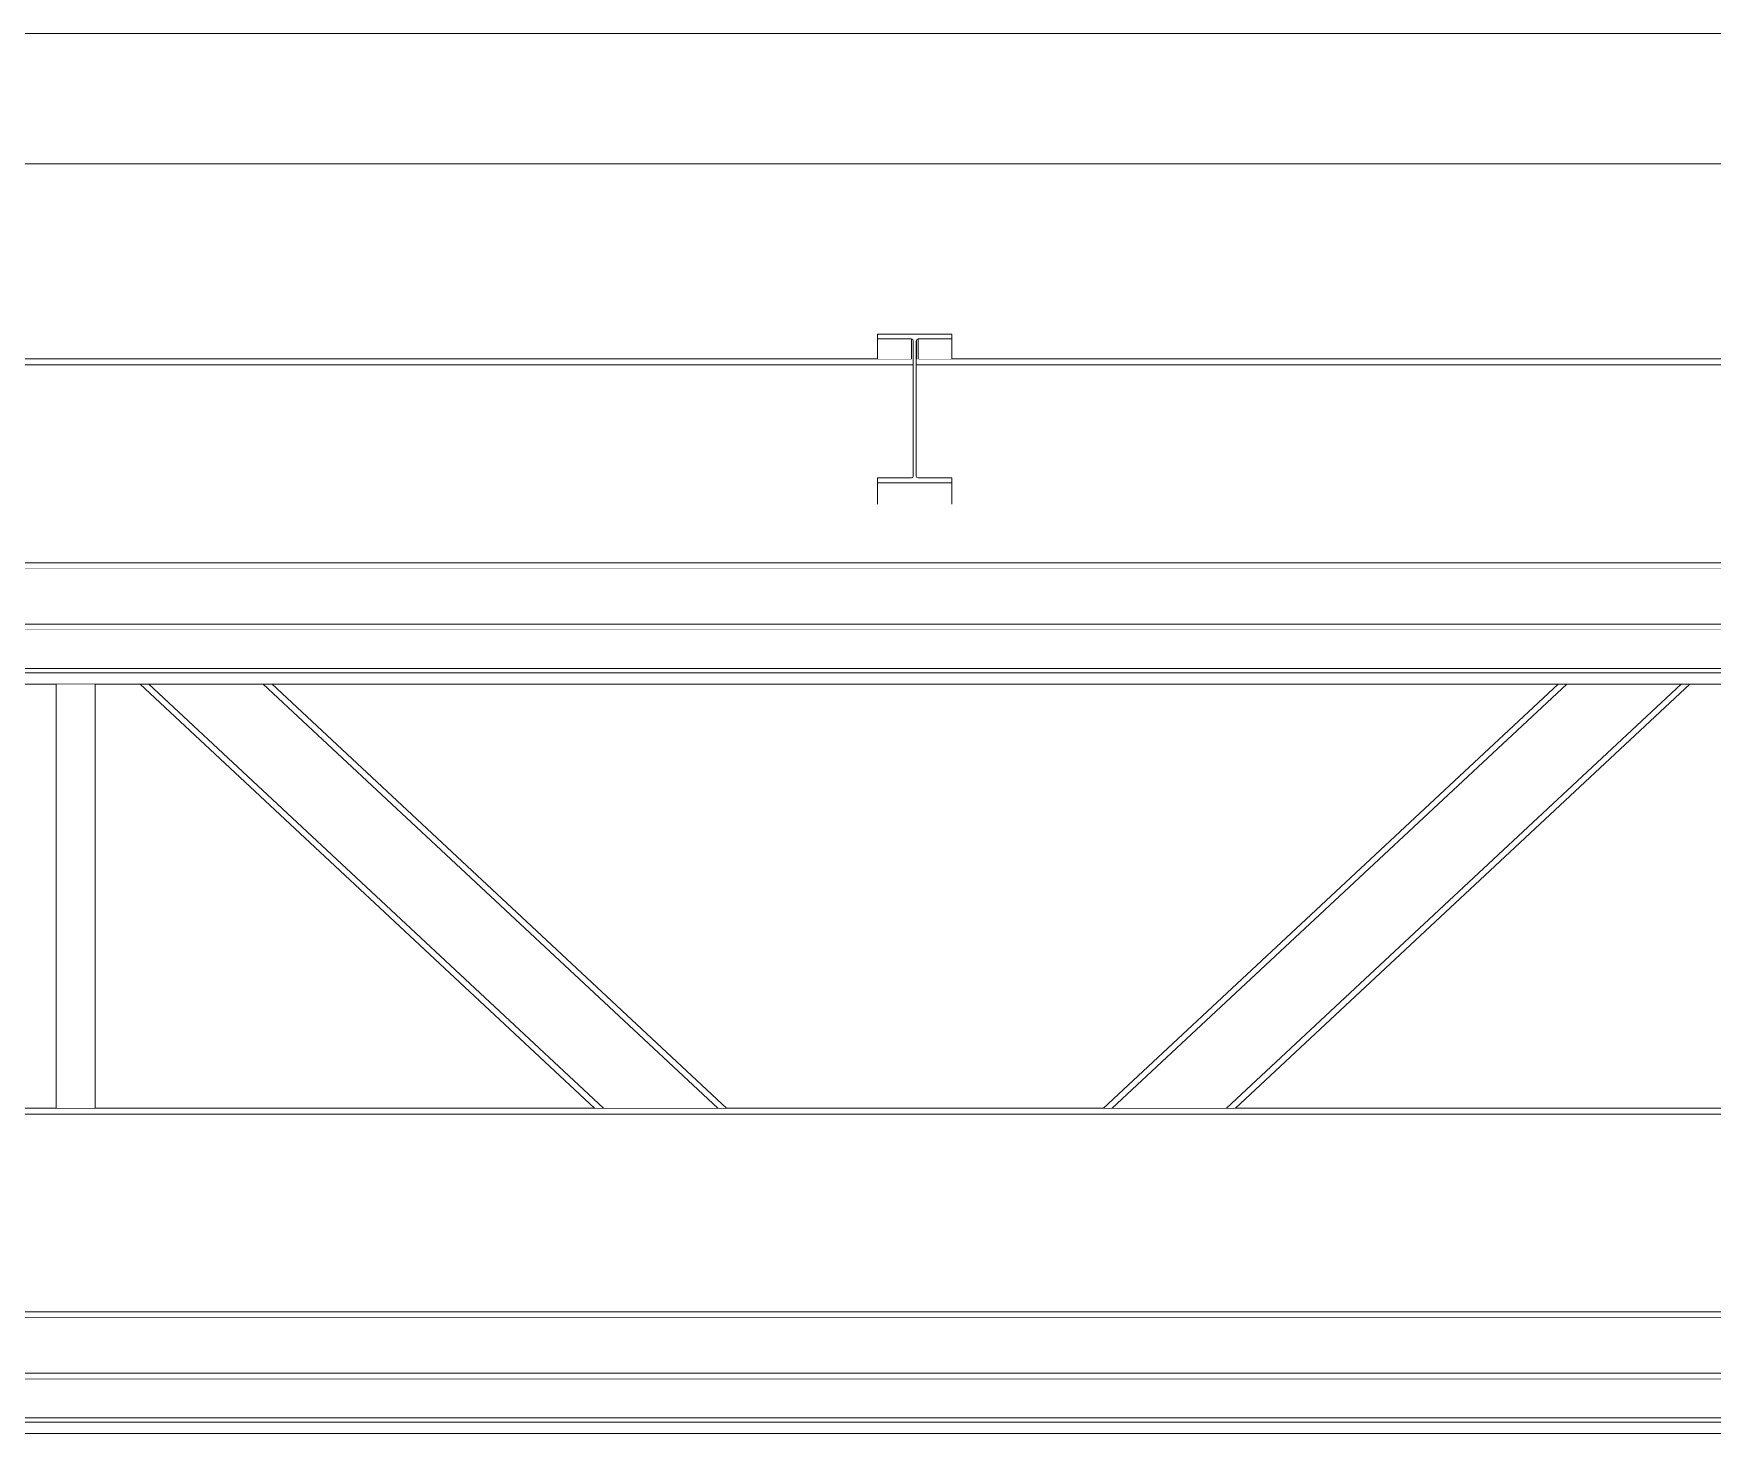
# Model space of a CAD drawing. Extents: x -3080 to 28500, y -1326 to 31609.
# Drawn here: x 15393 to 15673, y 28380.8 to 28614.3 of the extents above; entities that cross this region are included whole.
import ezdxf
from ezdxf.xclip import XClip

# ---------------------------------------------------------------- set-up
doc = ezdxf.new("R2010")
doc.units = 0
doc.header["$LTSCALE"] = 100
doc.header["$XCLIPFRAME"] = 2
doc.linetypes.add('188K-SM-07-F10-MECH-CR PIPE-Y2257103$0$X-S-FAB_SL ALL$0$Wipeout_Contour', pattern=[1, 0, -1])
for name, color, linetype in [('0-xref', 8, 'Continuous'), ('188K-SM-07-F10-MECH-CR PIPE-Y2257103$0$X-S-FAB_SL ALL$0$A-ROOF', 7, 'Continuous'), ('188K-SM-07-F10-MECH-CR PIPE-Y2257103$0$X-S-FAB_SL ALL$0$ASP_1', 1, 'Continuous'), ('188K-SM-07-F10-MECH-CR PIPE-Y2257103$0$X-S-FAB_SL ALL$0$Hattch', 7, 'Continuous'), ('188K-SM-07-F10-MECH-CR PIPE-Y2257103$0$X-S-FAB_SL ALL$0$S-TRUSS', 7, 'Continuous')]:
    doc.layers.add(name, color=color, linetype=linetype)

# ---------------------------------------------------------------- blocks, each defined once
blk = doc.blocks.new('188K-SM-07-F10-MECH-CR PIPE-Y2257103$0$X-S-FAB_SL ALL$0$剖面元素_439_3', base_point=(23061.26, -8263.06))
at = {"layer": '188K-SM-07-F10-MECH-CR PIPE-Y2257103$0$X-S-FAB_SL ALL$0$A-ROOF', "color": 6, "lineweight": 0}
blk.add_line((47418.76, -5979.5), (38233.76, -5979.5), dxfattribs=at)
at = {"color": 254, "linetype": '188K-SM-07-F10-MECH-CR PIPE-Y2257103$0$X-S-FAB_SL ALL$0$Wipeout_Contour', "lineweight": 0, "ltscale": 3803858.743980569}
blk.add_wipeout([(38233.76, -6001.22), (38233.76, -6029.83), (38595.06, -6029.83), (38595.06, -6029.64), (38607.46, -6029.64), (38607.46, -6029.83), (39003.81, -6029.83), (39003.81, -6029.71), (39038.81, -6029.71), (39038.81, -6029.83), (39435.06, -6029.83), (39435.06, -6029.64), (39447.46, -6029.64), (39447.46, -6029.83), (39843.76, -6029.83), (39843.76, -6029.71), (39878.76, -6029.71), (39878.76, -6029.83), (40275.06, -6029.83), (40275.06, -6029.64), (40287.46, -6029.64), (40287.46, -6029.83), (40683.76, -6029.83), (40683.76, -6029.71), (40718.76, -6029.71), (40718.76, -6029.83), (41115.06, -6029.83), (41115.06, -6029.64), (41127.46, -6029.64), (41127.46, -6029.83), (41523.76, -6029.83), (41523.76, -6029.71), (41558.76, -6029.71), (41558.76, -6029.83), (41955.06, -6029.83), (41955.06, -6029.64), (41967.46, -6029.64), (41967.46, -6029.83), (42363.76, -6029.83), (42363.76, -6029.71), (42398.76, -6029.71), (42398.76, -6029.83), (42795.06, -6029.83), (42795.06, -6029.64), (42807.46, -6029.64), (42807.46, -6029.83), (43203.76, -6029.83), (43203.76, -6029.71), (43238.76, -6029.71), (43238.76, -6029.83), (43635.06, -6029.83), (43635.06, -6029.64), (43647.46, -6029.64), (43647.46, -6029.83), (44043.76, -6029.83), (44043.76, -6029.71), (44078.76, -6029.71), (44078.76, -6029.83), (44475.06, -6029.83), (44475.06, -6029.64), (44487.46, -6029.64), (44487.46, -6029.83), (44883.76, -6029.83), (44883.76, -6029.71), (44918.76, -6029.71), (44918.76, -6029.83), (45315.06, -6029.83), (45315.06, -6029.64), (45327.46, -6029.64), (45327.46, -6029.83), (45723.76, -6029.83), (45723.76, -6029.71), (45758.76, -6029.71), (45758.76, -6029.83), (46155.06, -6029.83), (46155.06, -6029.64), (46167.46, -6029.64), (46167.46, -6029.83), (46563.76, -6029.83), (46563.76, -6029.71), (46598.76, -6029.71), (46598.76, -6029.83), (46995.06, -6029.83), (46995.06, -6029.64), (47007.46, -6029.64), (47007.46, -6029.83), (47376.26, -6029.83), (47376.26, -6001.22)], dxfattribs=at).dxf.layer = '188K-SM-07-F10-MECH-CR PIPE-Y2257103$0$X-S-FAB_SL ALL$0$Hattch'
at = {"layer": '188K-SM-07-F10-MECH-CR PIPE-Y2257103$0$X-S-FAB_SL ALL$0$A-ROOF', "color": 6, "lineweight": 0}
blk.add_line((47418.76, -6001.22), (38233.76, -6001.22), dxfattribs=at)
blk = doc.blocks.new('188K-SM-07-F10-MECH-CR PIPE-Y2257103$0$X-S-FAB_SL ALL$0$剖面元素_745_3', base_point=(23061.26, -8263.06))
at = {"color": 254, "linetype": '188K-SM-07-F10-MECH-CR PIPE-Y2257103$0$X-S-FAB_SL ALL$0$Wipeout_Contour', "lineweight": 0, "ltscale": 311749.333785}
blk.add_wipeout([(38198.81, -6034.78), (38601.01, -6034.78), (38601.01, -6034.09), (38600.93, -6033.88), (38600.71, -6033.79), (38595.06, -6033.79), (38595.06, -6033.78), (38198.81, -6033.78)], dxfattribs=at).dxf.layer = '188K-SM-07-F10-MECH-CR PIPE-Y2257103$0$X-S-FAB_SL ALL$0$Hattch'
at = {"color": 254, "linetype": '188K-SM-07-F10-MECH-CR PIPE-Y2257103$0$X-S-FAB_SL ALL$0$Wipeout_Contour', "lineweight": 0, "ltscale": 312789.491315}
blk.add_wipeout([(38188.76, -6193.05), (38188.76, -6193.78), (39028.76, -6193.78), (39028.76, -6193.05), (39003.81, -6193.05), (39003.81, -6192.78), (38198.81, -6192.78), (38198.81, -6193.05)], dxfattribs=at).dxf.layer = '188K-SM-07-F10-MECH-CR PIPE-Y2257103$0$X-S-FAB_SL ALL$0$Hattch'
at = {"color": 254, "linetype": '188K-SM-07-F10-MECH-CR PIPE-Y2257103$0$X-S-FAB_SL ALL$0$Wipeout_Contour', "lineweight": 0, "ltscale": 313371.149949}
blk.add_wipeout([(38601.51, -6034.09), (38601.51, -6034.78), (39003.81, -6034.78), (39003.81, -6033.78), (38607.46, -6033.78), (38607.46, -6033.79), (38601.81, -6033.79), (38601.6, -6033.88)], dxfattribs=at).dxf.layer = '188K-SM-07-F10-MECH-CR PIPE-Y2257103$0$X-S-FAB_SL ALL$0$Hattch'
at = {"color": 254, "linetype": '188K-SM-07-F10-MECH-CR PIPE-Y2257103$0$X-S-FAB_SL ALL$0$Wipeout_Contour', "lineweight": 0, "ltscale": 1250925.839223577}
blk.add_wipeout([(38188.76, -6160.26), (38188.76, -6187.71), (38198.81, -6187.71), (38198.81, -6192.78), (39003.81, -6192.78), (39003.81, -6187.71), (39020.31, -6187.71), (39020.31, -6160.26), (39003.81, -6160.26), (39003.81, -6159.78), (38858.16, -6159.78), (38858.16, -6167.85), (38858.35, -6168.31), (38858.81, -6168.5), (38864.36, -6168.5), (38864.82, -6168.69), (38865.01, -6169.15), (38865.01, -6173.08), (38857.51, -6173.08), (38857.51, -6159.78), (38338.16, -6159.78), (38338.16, -6167.85), (38338.35, -6168.31), (38338.81, -6168.5), (38344.36, -6168.5), (38344.82, -6168.69), (38345.01, -6169.15), (38345.01, -6173.08), (38337.51, -6173.08), (38337.51, -6159.78), (38198.81, -6159.78), (38198.81, -6160.26)], dxfattribs=at).dxf.layer = '188K-SM-07-F10-MECH-CR PIPE-Y2257103$0$X-S-FAB_SL ALL$0$Hattch'
at = {"layer": '188K-SM-07-F10-MECH-CR PIPE-Y2257103$0$X-S-FAB_SL ALL$0$S-TRUSS', "color": 8, "lineweight": 0}
for p, q in [((38198.81, -6192.78), (39003.81, -6192.78)), ((38188.76, -6193.78), (39028.76, -6193.78))]:
    blk.add_line(p, q, dxfattribs=at)
at = {"color": 254, "linetype": '188K-SM-07-F10-MECH-CR PIPE-Y2257103$0$X-S-FAB_SL ALL$0$Wipeout_Contour', "lineweight": 0, "ltscale": 937755.614531}
blk.add_wipeout([(38188.76, -6062.73), (38198.81, -6062.73), (38198.81, -6067.78), (39003.81, -6067.78), (39003.81, -6062.73), (39020.31, -6062.73), (39020.31, -6035.28), (39003.81, -6035.28), (39003.81, -6034.78), (38601.51, -6034.78), (38601.51, -6053.35), (38601.6, -6053.56), (38601.81, -6053.65), (38607.46, -6053.65), (38607.46, -6058.04), (38595.06, -6058.04), (38595.06, -6053.65), (38600.71, -6053.65), (38600.93, -6053.56), (38601.01, -6053.35), (38601.01, -6034.78), (38198.81, -6034.78), (38198.81, -6035.28), (38188.76, -6035.28)], dxfattribs=at).dxf.layer = '188K-SM-07-F10-MECH-CR PIPE-Y2257103$0$X-S-FAB_SL ALL$0$Hattch'
at = {"color": 254, "linetype": '188K-SM-07-F10-MECH-CR PIPE-Y2257103$0$X-S-FAB_SL ALL$0$Wipeout_Contour', "lineweight": 0, "ltscale": 311678.807447}
blk.add_wipeout([(38338.16, -6159.49), (38338.16, -6159.78), (38857.51, -6159.78), (38857.51, -6158.78), (38344.51, -6158.78), (38344.36, -6158.84), (38338.81, -6158.84), (38338.35, -6159.03)], dxfattribs=at).dxf.layer = '188K-SM-07-F10-MECH-CR PIPE-Y2257103$0$X-S-FAB_SL ALL$0$Hattch'
at = {"layer": '188K-SM-07-F10-MECH-CR PIPE-Y2257103$0$X-S-FAB_SL ALL$0$S-TRUSS', "color": 8, "lineweight": 0}
for p, q in [((38595.06, -6033.78), (38198.81, -6033.78)), ((38600.71, -6033.78), (38595.06, -6033.78)), ((38607.46, -6033.78), (38601.81, -6033.78)), ((39003.81, -6033.78), (38607.46, -6033.78)), ((38601.01, -6034.78), (38198.81, -6034.78)), ((39003.81, -6034.78), (38601.51, -6034.78)), ((38338.16, -6159.78), (38857.51, -6159.78)), ((38344.51, -6158.78), (38857.51, -6158.78))]:
    blk.add_line(p, q, dxfattribs=at)
at = {"color": 254, "linetype": '188K-SM-07-F10-MECH-CR PIPE-Y2257103$0$X-S-FAB_SL ALL$0$Wipeout_Contour', "lineweight": 0, "ltscale": 312603.163959}
blk.add_wipeout([(38189.31, -6068.78), (39013.31, -6068.78), (39013.31, -6068.07), (39003.81, -6068.07), (39003.81, -6067.78), (38198.81, -6067.78), (38198.81, -6068.07), (38189.31, -6068.07)], dxfattribs=at).dxf.layer = '188K-SM-07-F10-MECH-CR PIPE-Y2257103$0$X-S-FAB_SL ALL$0$Hattch'
at = {"layer": '188K-SM-07-F10-MECH-CR PIPE-Y2257103$0$X-S-FAB_SL ALL$0$S-TRUSS', "color": 8, "lineweight": 0}
for p, q in [((39003.81, -6067.78), (38198.81, -6067.78)), ((38877.34, -6068.78), (38340.19, -6068.78))]:
    blk.add_line(p, q, dxfattribs=at)
blk = doc.blocks.new('188K-SM-07-F10-MECH-CR PIPE-Y2257103$0$X-S-FAB_SL ALL$0$剖面元素_748_3', base_point=(23061.26, -8263.06))
at = {"color": 254, "linetype": '188K-SM-07-F10-MECH-CR PIPE-Y2257103$0$X-S-FAB_SL ALL$0$Wipeout_Contour', "lineweight": 0, "ltscale": 156304.594933}
blk.add_wipeout([(38344.51, -6068.78), (38344.51, -6078.02), (38858.01, -6078.02), (38858.01, -6068.78)], dxfattribs=at).dxf.layer = '188K-SM-07-F10-MECH-CR PIPE-Y2257103$0$X-S-FAB_SL ALL$0$Hattch'
at = {"color": 254, "linetype": '188K-SM-07-F10-MECH-CR PIPE-Y2257103$0$X-S-FAB_SL ALL$0$Wipeout_Contour', "lineweight": 0, "ltscale": 312802.273811}
blk.add_wipeout([(38188.76, -6204.02), (39028.76, -6204.02), (39028.76, -6203.12), (39003.81, -6203.12), (39003.81, -6203.02), (38198.81, -6203.02), (38198.81, -6203.12), (38188.76, -6203.12)], dxfattribs=at).dxf.layer = '188K-SM-07-F10-MECH-CR PIPE-Y2257103$0$X-S-FAB_SL ALL$0$Hattch'
at = {"color": 254, "linetype": '188K-SM-07-F10-MECH-CR PIPE-Y2257103$0$X-S-FAB_SL ALL$0$Wipeout_Contour', "lineweight": 0, "ltscale": 156307.778054}
blk.add_wipeout([(38344.51, -6078.02), (38344.51, -6079.02), (38858.01, -6079.02), (38858.01, -6078.02)], dxfattribs=at).dxf.layer = '188K-SM-07-F10-MECH-CR PIPE-Y2257103$0$X-S-FAB_SL ALL$0$Hattch'
at = {"color": 254, "linetype": '188K-SM-07-F10-MECH-CR PIPE-Y2257103$0$X-S-FAB_SL ALL$0$Wipeout_Contour', "lineweight": 0, "ltscale": 235368.521183}
blk.add_wipeout([(38198.81, -6193.78), (38198.81, -6203.02), (39003.81, -6203.02), (39003.81, -6197.48), (39003.81, -6197.03), (39003.81, -6193.78)], dxfattribs=at).dxf.layer = '188K-SM-07-F10-MECH-CR PIPE-Y2257103$0$X-S-FAB_SL ALL$0$Hattch'
at = {"layer": '188K-SM-07-F10-MECH-CR PIPE-Y2257103$0$X-S-FAB_SL ALL$0$S-TRUSS', "color": 8, "lineweight": 0}
for p, q in [((38858.01, -6078.02), (38344.51, -6078.02)), ((38858.01, -6079.02), (38344.51, -6079.02)), ((38188.76, -6204.02), (39028.76, -6204.02)), ((38198.81, -6203.02), (39003.81, -6203.02))]:
    blk.add_line(p, q, dxfattribs=at)
blk = doc.blocks.new('188K-SM-07-F10-MECH-CR PIPE-Y2257103$0$X-S-FAB_SL ALL$0$剖面元素_1479_3', base_point=(23061.26, -8263.06))
at = {"color": 254, "linetype": '188K-SM-07-F10-MECH-CR PIPE-Y2257103$0$X-S-FAB_SL ALL$0$Wipeout_Contour', "lineweight": 0, "ltscale": 156280.210743}
blk.add_wipeout([(38601.51, -6030.74), (38601.51, -6034.09), (38601.6, -6033.88), (38601.6, -6030.53)], dxfattribs=at).dxf.layer = '188K-SM-07-F10-MECH-CR PIPE-Y2257103$0$X-S-FAB_SL ALL$0$Hattch'
at = {"color": 254, "linetype": '188K-SM-07-F10-MECH-CR PIPE-Y2257103$0$X-S-FAB_SL ALL$0$Wipeout_Contour', "lineweight": 0, "ltscale": 156293.861734}
blk.add_wipeout([(38595.06, -6054.45), (38595.06, -6058.04), (38607.46, -6058.04), (38607.46, -6054.45)], dxfattribs=at).dxf.layer = '188K-SM-07-F10-MECH-CR PIPE-Y2257103$0$X-S-FAB_SL ALL$0$Hattch'
at = {"layer": '188K-SM-07-F10-MECH-CR PIPE-Y2257103$0$X-S-FAB_SL ALL$0$S-TRUSS', "color": 2, "lineweight": 0}
for p, q in [((38595.06, -6053.65), (38595.06, -6054.45)), ((38607.46, -6054.45), (38595.06, -6054.45)), ((38607.46, -6053.65), (38607.46, -6054.45))]:
    blk.add_line(p, q, dxfattribs=at)
at = {"layer": '188K-SM-07-F10-MECH-CR PIPE-Y2257103$0$X-S-FAB_SL ALL$0$S-TRUSS', "color": 8, "lineweight": 0}
for p, q in [((38595.06, -6054.45), (38595.06, -6058.04)), ((38607.46, -6054.45), (38607.46, -6058.04))]:
    blk.add_line(p, q, dxfattribs=at)
at = {"layer": '188K-SM-07-F10-MECH-CR PIPE-Y2257103$0$X-S-FAB_SL ALL$0$S-TRUSS', "color": 2, "lineweight": 0, "flags": 128}
for points in [[(38600.93, -6053.56), (38600.71, -6053.65), (38595.06, -6053.65)], [(38601.6, -6053.56), (38601.81, -6053.65), (38607.46, -6053.65)]]:
    blk.add_lwpolyline(points, dxfattribs=at)
at = {"color": 254, "linetype": '188K-SM-07-F10-MECH-CR PIPE-Y2257103$0$X-S-FAB_SL ALL$0$Wipeout_Contour', "lineweight": 0, "ltscale": 156280.710815}
blk.add_wipeout([(38601.6, -6030.53), (38601.6, -6033.88), (38601.81, -6033.79), (38601.81, -6030.44)], dxfattribs=at).dxf.layer = '188K-SM-07-F10-MECH-CR PIPE-Y2257103$0$X-S-FAB_SL ALL$0$Hattch'
at = {"color": 254, "linetype": '188K-SM-07-F10-MECH-CR PIPE-Y2257103$0$X-S-FAB_SL ALL$0$Wipeout_Contour', "lineweight": 0, "ltscale": 156292.267414}
blk.add_wipeout([(38601.81, -6030.44), (38601.81, -6033.79), (38607.46, -6033.79), (38607.46, -6030.44)], dxfattribs=at).dxf.layer = '188K-SM-07-F10-MECH-CR PIPE-Y2257103$0$X-S-FAB_SL ALL$0$Hattch'
at = {"layer": '188K-SM-07-F10-MECH-CR PIPE-Y2257103$0$X-S-FAB_SL ALL$0$S-TRUSS', "color": 2, "lineweight": 0}
blk.add_line((38607.46, -6029.64), (38607.46, -6030.44), dxfattribs=at)
at = {"layer": '188K-SM-07-F10-MECH-CR PIPE-Y2257103$0$X-S-FAB_SL ALL$0$S-TRUSS', "color": 8, "lineweight": 0}
blk.add_line((38607.46, -6030.44), (38607.46, -6033.79), dxfattribs=at)
at = {"color": 254, "linetype": '188K-SM-07-F10-MECH-CR PIPE-Y2257103$0$X-S-FAB_SL ALL$0$Wipeout_Contour', "lineweight": 0, "ltscale": 156265.591155}
blk.add_wipeout([(38595.06, -6030.44), (38595.06, -6033.79), (38600.71, -6033.79), (38600.71, -6030.44)], dxfattribs=at).dxf.layer = '188K-SM-07-F10-MECH-CR PIPE-Y2257103$0$X-S-FAB_SL ALL$0$Hattch'
at = {"layer": '188K-SM-07-F10-MECH-CR PIPE-Y2257103$0$X-S-FAB_SL ALL$0$S-TRUSS', "color": 2, "lineweight": 0}
blk.add_line((38595.06, -6029.64), (38595.06, -6030.44), dxfattribs=at)
at = {"layer": '188K-SM-07-F10-MECH-CR PIPE-Y2257103$0$X-S-FAB_SL ALL$0$S-TRUSS', "color": 8, "lineweight": 0}
blk.add_line((38595.06, -6030.44), (38595.06, -6033.79), dxfattribs=at)
at = {"color": 254, "linetype": '188K-SM-07-F10-MECH-CR PIPE-Y2257103$0$X-S-FAB_SL ALL$0$Wipeout_Contour', "lineweight": 0, "ltscale": 156277.201968}
blk.add_wipeout([(38600.71, -6030.44), (38600.71, -6033.79), (38600.93, -6033.88), (38600.93, -6030.53)], dxfattribs=at).dxf.layer = '188K-SM-07-F10-MECH-CR PIPE-Y2257103$0$X-S-FAB_SL ALL$0$Hattch'
at = {"color": 254, "linetype": '188K-SM-07-F10-MECH-CR PIPE-Y2257103$0$X-S-FAB_SL ALL$0$Wipeout_Contour', "lineweight": 0, "ltscale": 156277.887379}
blk.add_wipeout([(38600.93, -6030.53), (38600.93, -6033.88), (38601.01, -6034.09), (38601.01, -6030.74)], dxfattribs=at).dxf.layer = '188K-SM-07-F10-MECH-CR PIPE-Y2257103$0$X-S-FAB_SL ALL$0$Hattch'
at = {"layer": '188K-SM-07-F10-MECH-CR PIPE-Y2257103$0$X-S-FAB_SL ALL$0$S-TRUSS', "color": 2, "lineweight": 0}
blk.add_line((38607.46, -6029.64), (38595.06, -6029.64), dxfattribs=at)
at = {"layer": '188K-SM-07-F10-MECH-CR PIPE-Y2257103$0$X-S-FAB_SL ALL$0$S-TRUSS', "color": 8, "lineweight": 0}
for p, q in [((38600.71, -6030.44), (38600.71, -6033.79)), ((38601.81, -6030.44), (38601.81, -6033.79))]:
    blk.add_line(p, q, dxfattribs=at)
at = {"layer": '188K-SM-07-F10-MECH-CR PIPE-Y2257103$0$X-S-FAB_SL ALL$0$S-TRUSS', "color": 2, "lineweight": 0, "flags": 128}
for points in [[(38600.93, -6030.53), (38600.71, -6030.44), (38595.06, -6030.44)], [(38600.93, -6030.53), (38601.01, -6030.74), (38601.01, -6053.35), (38600.93, -6053.56)], [(38601.6, -6030.53), (38601.51, -6030.74), (38601.51, -6053.35), (38601.6, -6053.56)], [(38607.46, -6030.44), (38601.81, -6030.44), (38601.6, -6030.53)]]:
    blk.add_lwpolyline(points, dxfattribs=at)
blk = doc.blocks.new('188K-SM-07-F10-MECH-CR PIPE-Y2257103$0$X-S-FAB_SL ALL$0$剖面元素_1729_3', base_point=(23061.26, -8263.06))
at = {"color": 254, "linetype": '188K-SM-07-F10-MECH-CR PIPE-Y2257103$0$X-S-FAB_SL ALL$0$Wipeout_Contour', "lineweight": 0, "ltscale": 156059.136001}
blk.add_wipeout([(38494.07, -6088.06), (38492.6, -6088.06), (38568.41, -6158.78), (38569.87, -6158.78)], dxfattribs=at).dxf.layer = '188K-SM-07-F10-MECH-CR PIPE-Y2257103$0$X-S-FAB_SL ALL$0$Hattch'
at = {"color": 254, "linetype": '188K-SM-07-F10-MECH-CR PIPE-Y2257103$0$X-S-FAB_SL ALL$0$Wipeout_Contour', "lineweight": 0, "ltscale": 155978.059256}
blk.add_wipeout([(38473.54, -6088.06), (38472.08, -6088.06), (38547.88, -6158.78), (38549.35, -6158.78)], dxfattribs=at).dxf.layer = '188K-SM-07-F10-MECH-CR PIPE-Y2257103$0$X-S-FAB_SL ALL$0$Hattch'
at = {"color": 254, "linetype": '188K-SM-07-F10-MECH-CR PIPE-Y2257103$0$X-S-FAB_SL ALL$0$Wipeout_Contour', "lineweight": 0, "ltscale": 156018.597726}
blk.add_wipeout([(38492.6, -6088.06), (38473.54, -6088.06), (38549.35, -6158.78), (38568.41, -6158.78)], dxfattribs=at).dxf.layer = '188K-SM-07-F10-MECH-CR PIPE-Y2257103$0$X-S-FAB_SL ALL$0$Hattch'
at = {"layer": '188K-SM-07-F10-MECH-CR PIPE-Y2257103$0$X-S-FAB_SL ALL$0$S-TRUSS', "color": 8, "lineweight": 0}
for p, q in [((38547.88, -6158.78), (38472.08, -6088.06)), ((38549.35, -6158.78), (38473.54, -6088.06)), ((38568.41, -6158.78), (38492.6, -6088.06)), ((38569.87, -6158.78), (38494.07, -6088.06))]:
    blk.add_line(p, q, dxfattribs=at)
blk = doc.blocks.new('188K-SM-07-F10-MECH-CR PIPE-Y2257103$0$X-S-FAB_SL ALL$0$剖面元素_1730_3', base_point=(23061.26, -8263.06))
at = {"color": 254, "linetype": '188K-SM-07-F10-MECH-CR PIPE-Y2257103$0$X-S-FAB_SL ALL$0$Wipeout_Contour', "lineweight": 0, "ltscale": 156612.83808}
blk.add_wipeout([(38632.75, -6158.78), (38634.21, -6158.78), (38710.02, -6088.06), (38708.55, -6088.06)], dxfattribs=at).dxf.layer = '188K-SM-07-F10-MECH-CR PIPE-Y2257103$0$X-S-FAB_SL ALL$0$Hattch'
at = {"color": 254, "linetype": '188K-SM-07-F10-MECH-CR PIPE-Y2257103$0$X-S-FAB_SL ALL$0$Wipeout_Contour', "lineweight": 0, "ltscale": 156653.380671}
blk.add_wipeout([(38634.21, -6158.78), (38653.27, -6158.78), (38729.08, -6088.06), (38710.02, -6088.06)], dxfattribs=at).dxf.layer = '188K-SM-07-F10-MECH-CR PIPE-Y2257103$0$X-S-FAB_SL ALL$0$Hattch'
at = {"color": 254, "linetype": '188K-SM-07-F10-MECH-CR PIPE-Y2257103$0$X-S-FAB_SL ALL$0$Wipeout_Contour', "lineweight": 0, "ltscale": 156693.923066}
blk.add_wipeout([(38653.27, -6158.78), (38654.74, -6158.78), (38730.54, -6088.06), (38729.08, -6088.06)], dxfattribs=at).dxf.layer = '188K-SM-07-F10-MECH-CR PIPE-Y2257103$0$X-S-FAB_SL ALL$0$Hattch'
at = {"layer": '188K-SM-07-F10-MECH-CR PIPE-Y2257103$0$X-S-FAB_SL ALL$0$S-TRUSS', "color": 8, "lineweight": 0}
for p, q in [((38632.75, -6158.78), (38708.55, -6088.06)), ((38634.21, -6158.78), (38710.02, -6088.06)), ((38653.27, -6158.78), (38729.08, -6088.06)), ((38654.74, -6158.78), (38730.54, -6088.06))]:
    blk.add_line(p, q, dxfattribs=at)
blk = doc.blocks.new('188K-SM-07-F10-MECH-CR PIPE-Y2257103$0$X-S-FAB_SL ALL$0$剖面元素_1731_3', base_point=(23061.26, -8263.06))
at = {"color": 254, "linetype": '188K-SM-07-F10-MECH-CR PIPE-Y2257103$0$X-S-FAB_SL ALL$0$Wipeout_Contour', "lineweight": 0, "ltscale": 156313.129513}
blk.add_wipeout([(38344.51, -6086.16), (38344.51, -6088.06), (38858.01, -6088.06), (38858.01, -6086.16)], dxfattribs=at).dxf.layer = '188K-SM-07-F10-MECH-CR PIPE-Y2257103$0$X-S-FAB_SL ALL$0$Hattch'
at = {"layer": '188K-SM-07-F10-MECH-CR PIPE-Y2257103$0$X-S-FAB_SL ALL$0$S-TRUSS', "color": 8, "lineweight": 0}
blk.add_line((38858.01, -6088.06), (38344.51, -6088.06), dxfattribs=at)
at = {"color": 254, "linetype": '188K-SM-07-F10-MECH-CR PIPE-Y2257103$0$X-S-FAB_SL ALL$0$Wipeout_Contour', "lineweight": 0, "ltscale": 156312.473709}
blk.add_wipeout([(38344.51, -6086.16), (38858.01, -6086.16), (38858.01, -6085.96), (38344.51, -6085.96)], dxfattribs=at).dxf.layer = '188K-SM-07-F10-MECH-CR PIPE-Y2257103$0$X-S-FAB_SL ALL$0$Hattch'
at = {"color": 254, "linetype": '188K-SM-07-F10-MECH-CR PIPE-Y2257103$0$X-S-FAB_SL ALL$0$Wipeout_Contour', "lineweight": 0, "ltscale": 156312.255668}
blk.add_wipeout([(38344.51, -6085.96), (38858.01, -6085.96), (38858.01, -6085.46), (38344.51, -6085.46)], dxfattribs=at).dxf.layer = '188K-SM-07-F10-MECH-CR PIPE-Y2257103$0$X-S-FAB_SL ALL$0$Hattch'
at = {"color": 254, "linetype": '188K-SM-07-F10-MECH-CR PIPE-Y2257103$0$X-S-FAB_SL ALL$0$Wipeout_Contour', "lineweight": 0, "ltscale": 156310.095349}
blk.add_wipeout([(38344.51, -6085.46), (38858.01, -6085.46), (38858.01, -6079.02), (38344.51, -6079.02)], dxfattribs=at).dxf.layer = '188K-SM-07-F10-MECH-CR PIPE-Y2257103$0$X-S-FAB_SL ALL$0$Hattch'
at = {"layer": '188K-SM-07-F10-MECH-CR PIPE-Y2257103$0$X-S-FAB_SL ALL$0$S-TRUSS', "color": 8, "lineweight": 0}
for p, q in [((38858.01, -6085.46), (38344.51, -6085.46)), ((38858.01, -6086.16), (38344.51, -6086.16))]:
    blk.add_line(p, q, dxfattribs=at)
blk = doc.blocks.new('188K-SM-07-F10-MECH-CR PIPE-Y2257103$0$X-S-FAB_SL ALL$0$剖面元素_1732_3', base_point=(23061.26, -8263.06))
at = {"color": 254, "linetype": '188K-SM-07-F10-MECH-CR PIPE-Y2257103$0$X-S-FAB_SL ALL$0$Wipeout_Contour', "lineweight": 0, "ltscale": 156391.903664}
blk.add_wipeout([(38986.26, -6211.16), (38216.26, -6211.16), (38216.26, -6213.06), (38986.26, -6213.06)], dxfattribs=at).dxf.layer = '188K-SM-07-F10-MECH-CR PIPE-Y2257103$0$X-S-FAB_SL ALL$0$Hattch'
at = {"layer": '188K-SM-07-F10-MECH-CR PIPE-Y2257103$0$X-S-FAB_SL ALL$0$S-TRUSS', "color": 8, "lineweight": 0}
blk.add_line((38986.26, -6213.06), (38216.26, -6213.06), dxfattribs=at)
at = {"color": 254, "linetype": '188K-SM-07-F10-MECH-CR PIPE-Y2257103$0$X-S-FAB_SL ALL$0$Wipeout_Contour', "lineweight": 0, "ltscale": 156391.234687}
blk.add_wipeout([(38986.26, -6210.96), (38216.26, -6210.96), (38216.26, -6211.16), (38986.26, -6211.16)], dxfattribs=at).dxf.layer = '188K-SM-07-F10-MECH-CR PIPE-Y2257103$0$X-S-FAB_SL ALL$0$Hattch'
at = {"color": 254, "linetype": '188K-SM-07-F10-MECH-CR PIPE-Y2257103$0$X-S-FAB_SL ALL$0$Wipeout_Contour', "lineweight": 0, "ltscale": 156391.012273}
blk.add_wipeout([(38986.26, -6210.46), (38216.26, -6210.46), (38216.26, -6210.96), (38986.26, -6210.96)], dxfattribs=at).dxf.layer = '188K-SM-07-F10-MECH-CR PIPE-Y2257103$0$X-S-FAB_SL ALL$0$Hattch'
at = {"color": 254, "linetype": '188K-SM-07-F10-MECH-CR PIPE-Y2257103$0$X-S-FAB_SL ALL$0$Wipeout_Contour', "lineweight": 0, "ltscale": 156388.808545}
blk.add_wipeout([(38216.26, -6210.46), (38986.26, -6210.46), (38986.26, -6204.02), (38216.26, -6204.02)], dxfattribs=at).dxf.layer = '188K-SM-07-F10-MECH-CR PIPE-Y2257103$0$X-S-FAB_SL ALL$0$Hattch'
at = {"layer": '188K-SM-07-F10-MECH-CR PIPE-Y2257103$0$X-S-FAB_SL ALL$0$S-TRUSS', "color": 8, "lineweight": 0}
for p, q in [((38986.26, -6210.46), (38216.26, -6210.46)), ((38986.26, -6211.16), (38216.26, -6211.16))]:
    blk.add_line(p, q, dxfattribs=at)
blk = doc.blocks.new('188K-SM-07-F10-MECH-CR PIPE-Y2257103$0$X-S-FAB_SL ALL$0$剖面元素_1733_3', base_point=(23061.26, -8263.06))
at = {"color": 254, "linetype": '188K-SM-07-F10-MECH-CR PIPE-Y2257103$0$X-S-FAB_SL ALL$0$Wipeout_Contour', "lineweight": 0, "ltscale": 155782.919107}
blk.add_wipeout([(38458.06, -6088.06), (38458.06, -6158.78), (38464.56, -6158.78), (38464.56, -6088.06)], dxfattribs=at).dxf.layer = '188K-SM-07-F10-MECH-CR PIPE-Y2257103$0$X-S-FAB_SL ALL$0$Hattch'
at = {"layer": '188K-SM-07-F10-MECH-CR PIPE-Y2257103$0$X-S-FAB_SL ALL$0$S-TRUSS', "color": 8, "lineweight": 0}
for p, q in [((38458.06, -6158.78), (38458.06, -6088.06)), ((38464.56, -6158.78), (38464.56, -6088.06))]:
    blk.add_line(p, q, dxfattribs=at)
blk = doc.blocks.new('188K-SM-07-F10-MECH-CR PIPE-Y2257103$0$X-S-FAB_SL ALL$0$A$C2e9ab586')
at = {"layer": '188K-SM-07-F10-MECH-CR PIPE-Y2257103$0$X-S-FAB_SL ALL$0$A-ROOF', "lineweight": 0}
blk.add_blockref('188K-SM-07-F10-MECH-CR PIPE-Y2257103$0$X-S-FAB_SL ALL$0$剖面元素_439_3', (-28106.39, 285), dxfattribs=at)
at = {"layer": '188K-SM-07-F10-MECH-CR PIPE-Y2257103$0$X-S-FAB_SL ALL$0$S-TRUSS', "lineweight": 0}
blk.add_blockref('188K-SM-07-F10-MECH-CR PIPE-Y2257103$0$X-S-FAB_SL ALL$0$剖面元素_745_3', (-28106.39, 285), dxfattribs=at)
for name in ['188K-SM-07-F10-MECH-CR PIPE-Y2257103$0$X-S-FAB_SL ALL$0$剖面元素_1479_3', '188K-SM-07-F10-MECH-CR PIPE-Y2257103$0$X-S-FAB_SL ALL$0$剖面元素_748_3']:
    blk.add_blockref(name, (-28106.39, 285), dxfattribs=at)
for name in ['188K-SM-07-F10-MECH-CR PIPE-Y2257103$0$X-S-FAB_SL ALL$0$剖面元素_1729_3', '188K-SM-07-F10-MECH-CR PIPE-Y2257103$0$X-S-FAB_SL ALL$0$剖面元素_1730_3', '188K-SM-07-F10-MECH-CR PIPE-Y2257103$0$X-S-FAB_SL ALL$0$剖面元素_1732_3']:
    blk.add_blockref(name, (-28106.39, 285), dxfattribs=at)
blk.add_blockref('188K-SM-07-F10-MECH-CR PIPE-Y2257103$0$X-S-FAB_SL ALL$0$剖面元素_1731_3', (-28106.39, 285), dxfattribs=at)
blk.add_blockref('188K-SM-07-F10-MECH-CR PIPE-Y2257103$0$X-S-FAB_SL ALL$0$剖面元素_1733_3', (-28106.39, 285), dxfattribs=at)
blk = doc.blocks.new('188K-SM-07-F10-MECH-CR PIPE-Y2257103$0$X-S-FAB_SL ALL')
at = {"layer": '188K-SM-07-F10-MECH-CR PIPE-Y2257103$0$X-S-FAB_SL ALL$0$ASP_1'}
blk.add_blockref('188K-SM-07-F10-MECH-CR PIPE-Y2257103$0$X-S-FAB_SL ALL$0$A$C2e9ab586', (23632.864, -73288.977), dxfattribs=at)
blk = doc.blocks.new('188K-SM-07-F10-MECH-CR PIPE-Y2257103')
ref = blk.add_blockref('188K-SM-07-F10-MECH-CR PIPE-Y2257103$0$X-S-FAB_SL ALL', (4473.521, 99334.763))
XClip(ref).set_block_clipping_path([(-7553.4648570136, -75341.9369645483), (24026.2025623869, -67725.7696244382)])

msp = doc.modelspace()

# ---------------------------------------------------------------- block references
at = {"layer": '0-xref'}
msp.add_blockref('188K-SM-07-F10-MECH-CR PIPE-Y2257103', (0, 0), dxfattribs=at)

doc.saveas('drawing.dxf')
